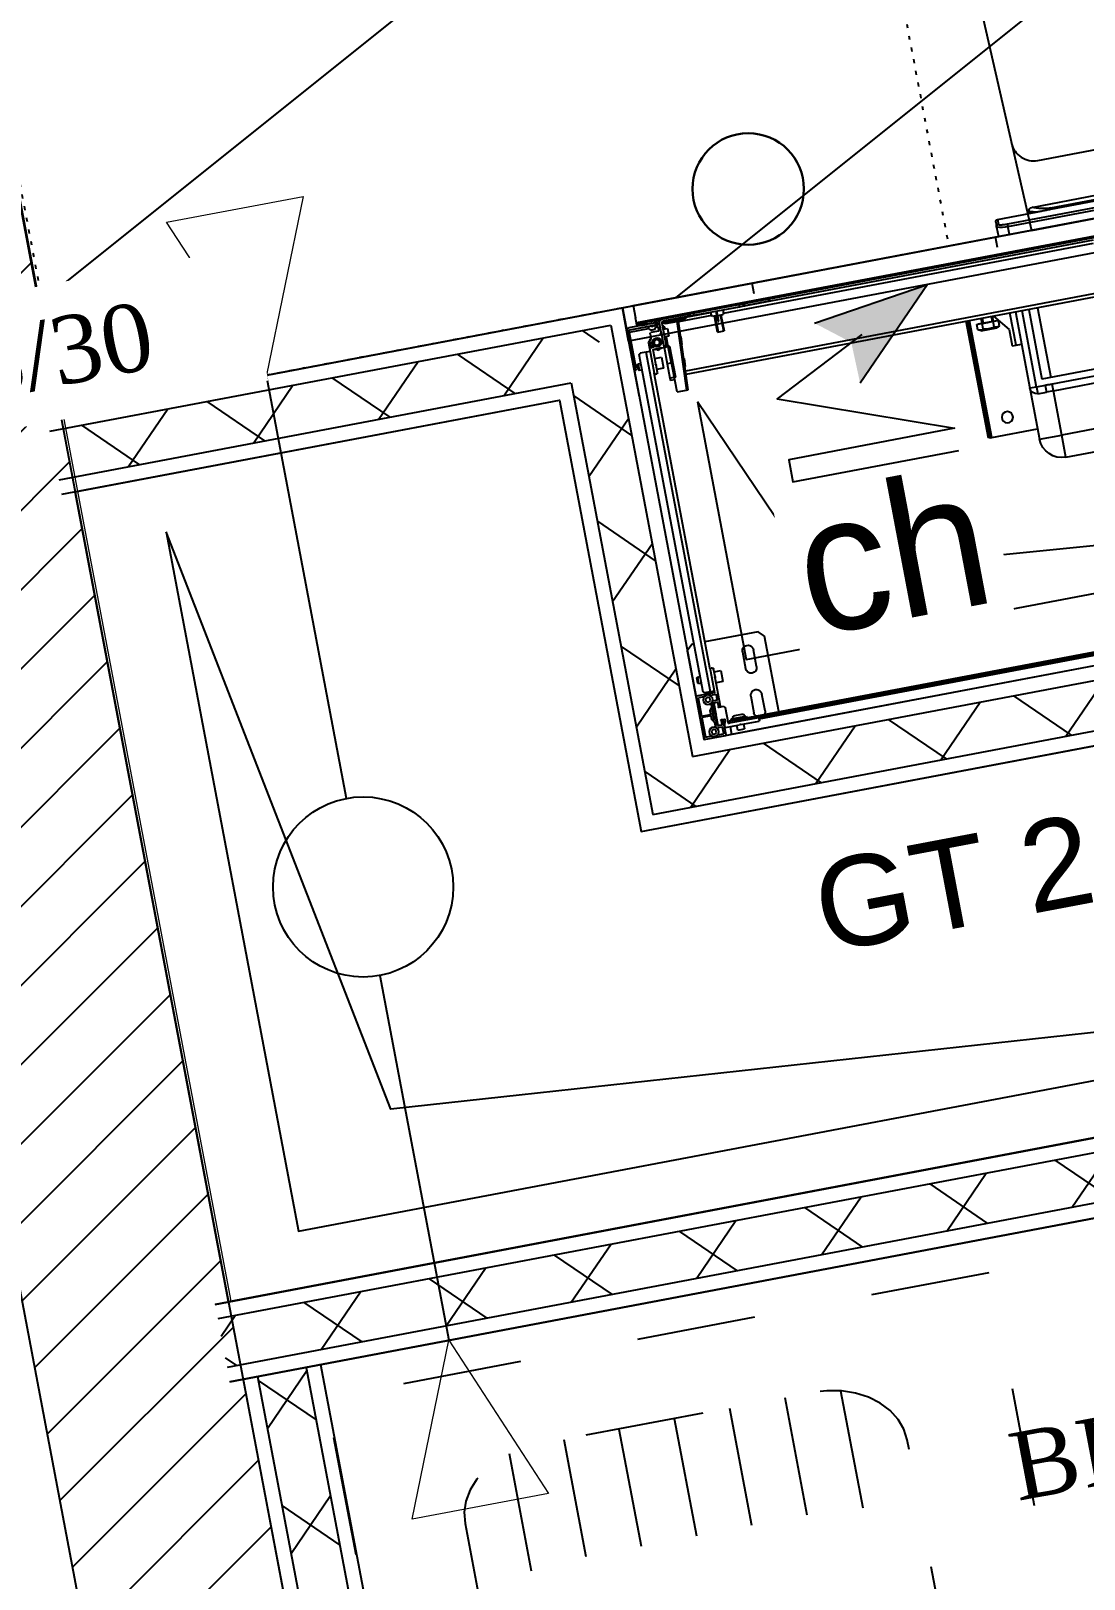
# Model space of a CAD drawing. Header units: centimetres. Extents: x 197412 to 267601, y -375791 to -305433.
# Drawn here: x 221415 to 222351, y -354872 to -353498 of the extents above; entities that cross this region are included whole.
import ezdxf

# ---------------------------------------------------------------- set-up
doc = ezdxf.new("R2010")
doc.units = ezdxf.units.CM
doc.linetypes.add('Style de ligne -1', pattern=[0.41664, 0.20828, -0.20836])
doc.linetypes.add('Style de ligne -5', pattern=[0.20828, 0.069425, -0.138855])
for name, color, linetype in [('3-BAT C-Niveau 0', 250, 'Continuous'), ('prlm-GT', 242, 'Continuous'), ('prlm-MOD', 64, 'Continuous'), ('prlm-VMC', 62, 'Continuous')]:
    doc.layers.add(name, color=color, linetype=linetype)
doc.layers.add('FAUX PLAFOND', color=9, linetype='Continuous', lineweight=25)
doc.layers.add('prlm-ELEC-CFO', color=1, linetype='Continuous', lineweight=25)
doc.styles.add('Geneva', font='arial.ttf')
doc.styles.add('prlm-elec-cfo', font='comic.ttf', dxfattribs={"height": 12})
doc.styles.add('prlm-vmc', font='pala.ttf', dxfattribs={"height": 14})

# ---------------------------------------------------------------- blocks, each defined once
blk = doc.blocks.new('xi.CH')
at = {"layer": 'prlm-ELEC-CFO', "lineweight": 5}
blk.add_hatch(color=0, dxfattribs=at).paths.add_polyline_path([(-3, 6), (-0.1, 3.7), (0, 0), (7.5, 7.5)])
at = {"layer": 'prlm-ELEC-CFO', "color": 0}
for points in [[(-3, 6), (7.5, 7.5), (0, 0)], [(0.95, 4.23), (-7.5, 0), (7.5, -5.5), (-7.5, -5.5), (-7.5, -7.5), (7.5, -7.5)]]:
    blk.add_lwpolyline(points, dxfattribs=at)
blk = doc.blocks.new('MTI900_Alu_390')
at = {"layer": 'prlm-MOD', "color": 1, "linetype": 'Continuous'}
for p, q in [((-4.475, 0), (-4.472, 0)), ((-4.475, -0.003), (-4.475, 0)), ((-4.472, 0), (-4.278, 0)), ((-4.278, 0), (-4.225, 0)), ((-4.225, 0), (4.225, 0)), ((-4.225, -0.07), (-4.225, 0)), ((-4.475, -0.387), (-4.475, -0.003)), ((-4.457, -0.191), (-4.457, -0.021)), ((-4.454, -0.018), (-4.403, -0.018)), ((-4.395, -0.038), (-4.375, -0.027)), ((-4.395, -0.062), (-4.395, -0.038)), ((-4.375, -0.073), (-4.395, -0.062)), ((-4.375, -0.027), (-4.355, -0.038)), ((-4.355, -0.062), (-4.375, -0.073)), ((-4.354, -0.13), (-4.372, -0.159)), ((-4.355, -0.038), (-4.355, -0.062)), ((-4.336, -0.136), (-4.354, -0.164)), ((-4.353, -0.086), (-4.353, -0.129)), ((-4.347, -0.018), (-4.296, -0.018)), ((-4.335, -0.098), (-4.335, -0.134)), ((-4.298, -0.095), (-4.332, -0.095)), ((-4.296, -0.077), (-4.331, -0.077)), ((-4.33, -0.195), (-4.33, -0.103)), ((-4.327, -0.1), (-4.298, -0.1)), ((-4.295, -0.137), (-4.295, -0.098)), ((-4.295, -0.137), (-4.295, -0.142)), ((-4.293, -0.021), (-4.293, -0.074)), ((-4.275, -0.003), (-4.275, -0.137)), ((-4.27, -0.073), (-4.27, -0.09)), ((-4.27, -0.09), (-4.26, -0.12)), ((-4.267, -0.07), (-4.14, -0.07)), ((-4.26, -0.142), (-4.26, -0.12)), ((-4.235, -0.1), (-4.235, -0.24)), ((-3.963, -0.1), (-4.229, -0.1)), ((-4.225, -0.105), (-4.225, -0.1)), ((-4.225, -0.105), (-4.165, -0.105)), ((-4.225, -0.105), (-4.225, -0.12)), ((-4.225, -0.12), (-4.17, -0.12)), ((-4.203, -0.12), (-4.203, -0.125)), ((-4.203, -0.125), (-4.067, -0.125)), ((-4.203, -0.125), (-4.203, -0.135)), ((-4.203, -0.135), (-4.067, -0.135)), ((-4.165, -0.115), (-4.175, -0.125)), ((-4.165, -0.025), (-4.105, -0.025)), ((-4.165, -0.025), (-4.165, -0.07)), ((-4.165, -0.1), (-4.165, -0.115)), ((-4.105, -0.115), (-4.165, -0.115)), ((-4.135, -0.075), (-4.14, -0.07)), ((-4.13, -0.07), (-4.135, -0.075)), ((-4.13, -0.07), (-3.963, -0.07)), ((-4.105, -0.07), (-4.105, -0.025)), ((-4.105, -0.115), (-4.105, -0.1)), ((-4.105, -0.105), (4.105, -0.105)), ((-4.095, -0.125), (-4.105, -0.115)), ((-4.1, -0.12), (4.1, -0.12)), ((-4.067, -0.125), (-4.067, -0.12)), ((-4.067, -0.135), (-4.067, -0.125)), ((-3.96, -0.073), (-3.96, -0.097)), ((-3.96, -0.09), (3.96, -0.09)), ((-3.775, -0.12), (-3.775, -0.8)), ((-4.457, -0.369), (-4.457, -0.209)), ((-4.376, -0.194), (-4.454, -0.194)), ((-4.454, -0.206), (-4.376, -0.206)), ((-4.373, -0.16), (-4.373, -0.191)), ((-4.373, -0.209), (-4.373, -0.24)), ((-4.373, -0.24), (-4.354, -0.27)), ((-4.338, -0.16), (-4.355, -0.19)), ((-4.355, -0.166), (-4.355, -0.234)), ((-4.355, -0.21), (-4.338, -0.24)), ((-4.354, -0.236), (-4.335, -0.265)), ((-4.353, -0.271), (-4.353, -0.304)), ((-4.33, -0.168), (-4.342, -0.168)), ((-4.33, -0.232), (-4.342, -0.232)), ((-4.338, -0.24), (-4.338, -0.16)), ((-4.33, -0.16), (-4.338, -0.16)), ((-4.338, -0.24), (-4.33, -0.24)), ((-4.335, -0.265), (-4.335, -0.302)), ((-4.325, -0.2), (-4.33, -0.195)), ((-4.33, -0.205), (-4.325, -0.2)), ((-4.33, -0.297), (-4.33, -0.205)), ((-4.295, -0.258), (-4.295, -0.263)), ((-4.295, -0.302), (-4.295, -0.263)), ((-4.278, -0.14), (-4.292, -0.14)), ((-4.292, -0.145), (-4.263, -0.145)), ((-4.25, -0.255), (-4.292, -0.255)), ((-4.292, -0.26), (-4.278, -0.26)), ((-4.275, -0.263), (-4.275, -0.52)), ((-4.25, -0.255), (-4.235, -0.24)), ((-4.167, -0.158), (-4.102, -0.158)), ((-3.995, -0.3), (-3.995, -0.15)), ((-3.895, -0.15), (-3.895, -0.3)), ((-4.475, -0.8), (-4.475, -0.387)), ((-4.308, -0.39), (-4.472, -0.39)), ((-4.403, -0.372), (-4.454, -0.372)), ((-4.395, -0.405), (-4.405, -0.415)), ((-4.395, -0.328), (-4.375, -0.317)), ((-4.395, -0.352), (-4.395, -0.328)), ((-4.375, -0.363), (-4.395, -0.352)), ((-4.34, -0.405), (-4.395, -0.405)), ((-4.375, -0.317), (-4.355, -0.328)), ((-4.355, -0.352), (-4.375, -0.363)), ((-4.355, -0.328), (-4.355, -0.352)), ((-4.296, -0.372), (-4.347, -0.372)), ((-4.305, -0.405), (-4.34, -0.405)), ((-4.34, -0.405), (-4.34, -3.475)), ((-4.332, -0.305), (-4.298, -0.305)), ((-4.328, -0.323), (-4.296, -0.323)), ((-4.298, -0.3), (-4.327, -0.3)), ((-4.305, -0.6), (-4.305, -0.393)), ((-4.293, -0.326), (-4.293, -0.369)), ((-4.43, -0.495), (-4.435, -0.5)), ((-4.435, -0.5), (-4.435, -0.55)), ((-4.43, -0.555), (-4.43, -0.495)), ((-4.405, -0.495), (-4.43, -0.495)), ((-4.405, -0.415), (-4.405, -3.465)), ((-4.275, -0.52), (-4.278, -0.523)), ((-4.278, -0.527), (-4.275, -0.53)), ((-4.215, -0.475), (-4.275, -0.475)), ((-4.275, -0.53), (-4.275, -0.52)), ((-4.275, -0.53), (-4.275, -0.6)), ((-4.215, -0.575), (-4.215, -0.475)), ((-4.435, -0.55), (-4.43, -0.555)), ((-4.43, -0.555), (-4.405, -0.555)), ((-4.305, -0.6), (-4.305, -3.277)), ((-4.285, -0.61), (-4.295, -0.61)), ((-4.275, -0.575), (-4.215, -0.575)), ((-3.995, -0.7), (-3.995, -0.55)), ((-3.895, -0.55), (-3.895, -0.7)), ((-4.425, -0.85), (-4.475, -0.8)), ((-3.775, -0.8), (-3.825, -0.85)), ((-4.405, -0.85), (-4.425, -0.85)), ((-3.825, -0.85), (-4.305, -0.85)), ((-0.85, -1.865), (0.85, -1.865)), ((-0.85, -1.865), (-0.85, -2.065)), ((-1.495, -2.16), (-1.495, -3.215)), ((-1.48, -2.16), (-1.495, -2.16)), ((-1.48, -2.16), (-1.48, -3.215)), ((-1.48, -2.16), (-1.465, -2.16)), ((-1.465, -2.16), (-1.05, -2.16)), ((-1.465, -2.16), (-1.465, -3.215)), ((-1.05, -2.525), (-1.05, -2.065)), ((-1.05, -2.065), (-0.85, -2.065)), ((0.85, -2.065), (-0.85, -2.065)), ((-0.85, -2.065), (-0.85, -2.465)), ((-0.99, -2.465), (-0.912, -2.465)), ((-0.99, -2.525), (-0.99, -2.465)), ((-0.85, -2.465), (-0.912, -2.465)), ((-0.912, -2.525), (-0.912, -2.465)), ((-0.85, -2.465), (0.85, -2.465)), ((-0.85, -2.465), (-0.85, -2.524)), ((-1.05, -3.215), (-1.05, -2.525)), ((-0.99, -2.525), (-1.05, -2.525)), ((-0.99, -2.525), (-0.99, -3.215)), ((-0.912, -2.525), (-0.99, -2.525)), ((0.93, -2.585), (-0.93, -2.585)), ((-0.93, -3.215), (-0.93, -2.585)), ((0.85, -2.524), (-0.85, -2.524)), ((-0.85, -3.215), (-0.85, -2.585)), ((-1.134, -2.925), (-1.1, -2.925)), ((-1.134, -3.071), (-1.134, -2.925)), ((-1.1, -2.925), (-1.1, -3.215)), ((-1.1, -2.925), (-1.05, -2.925)), ((-4.135, -3.077), (-4.136, -3.497)), ((-4.135, -3.077), (-4.05, -3.077)), ((-4.022, -3.692), (-4.05, -3.077)), ((-4.05, -3.077), (-4.035, -3.077)), ((-4.035, -3.077), (-4.007, -3.691)), ((-1.38, -3.106), (-1.408, -3.12)), ((-1.408, -3.12), (-1.408, -3.17)), ((-1.38, -3.106), (-1.24, -3.106)), ((-1.359, -3.12), (-1.359, -3.17)), ((-1.261, -3.12), (-1.261, -3.17)), ((-1.25, -3.215), (-1.134, -3.071)), ((-1.212, -3.12), (-1.24, -3.106)), ((-1.212, -3.12), (-1.212, -3.167)), ((-4.305, -3.553), (-4.305, -3.277)), ((-4.295, -3.267), (-4.285, -3.267)), ((-4.275, -3.277), (-4.275, -3.346)), ((-4.175, -3.207), (-4.175, -3.187)), ((-4.135, -3.187), (-4.175, -3.187)), ((-4.175, -3.337), (-4.175, -3.207)), ((-4.125, -3.207), (-4.175, -3.207)), ((-4.125, -3.487), (-4.125, -3.207)), ((-0.277, -3.215), (-4.029, -3.215)), ((-0.277, -3.245), (-4.027, -3.245)), ((-4.021, -3.285), (-4.026, -3.286)), ((-4.021, -3.285), (-4.017, -3.356)), ((-1.408, -3.17), (-1.384, -3.17)), ((-1.395, -3.17), (-1.395, -3.172)), ((-1.395, -3.172), (-1.225, -3.172)), ((-1.384, -3.17), (-1.359, -3.17)), ((-1.36, -3.172), (-1.36, -3.215)), ((-1.359, -3.17), (-1.31, -3.17)), ((-1.351, -3.215), (-1.351, -3.172)), ((-1.31, -3.17), (-1.261, -3.17)), ((-1.269, -3.215), (-1.269, -3.172)), ((-1.261, -3.17), (-1.236, -3.17)), ((-1.26, -3.215), (-1.26, -3.172)), ((-1.236, -3.17), (-1.214, -3.17)), ((-1.225, -3.172), (-1.225, -3.17)), ((-4.475, -3.355), (-4.475, -3.335)), ((-4.475, -3.335), (-4.455, -3.335)), ((-4.475, -3.69), (-4.475, -3.355)), ((-4.455, -3.355), (-4.475, -3.355)), ((-4.455, -3.335), (-4.455, -3.355)), ((-4.455, -3.69), (-4.455, -3.355)), ((-4.43, -3.325), (-4.435, -3.33)), ((-4.435, -3.33), (-4.435, -3.38)), ((-4.435, -3.38), (-4.43, -3.385)), ((-4.43, -3.385), (-4.43, -3.325)), ((-4.405, -3.325), (-4.43, -3.325)), ((-4.43, -3.385), (-4.405, -3.385)), ((-4.276, -3.348), (-4.278, -3.35)), ((-4.278, -3.354), (-4.276, -3.356)), ((-4.215, -3.305), (-4.275, -3.305)), ((-4.275, -3.358), (-4.275, -3.346)), ((-4.275, -3.358), (-4.275, -3.484)), ((-4.275, -3.405), (-4.215, -3.405)), ((-4.215, -3.405), (-4.215, -3.305)), ((-4.175, -3.487), (-4.175, -3.337)), ((-4.14, -3.337), (-4.175, -3.337)), ((-4.14, -3.487), (-4.14, -3.337)), ((-4.022, -3.356), (-4.017, -3.356)), ((-4.405, -3.465), (-4.395, -3.475)), ((-4.34, -3.475), (-4.395, -3.475)), ((-4.305, -3.475), (-4.34, -3.475)), ((-4.277, -3.582), (-4.304, -3.555)), ((-4.291, -3.577), (-4.291, -3.568)), ((-4.29, -3.507), (-4.285, -3.504)), ((-4.29, -3.507), (-4.29, -3.549)), ((-4.274, -3.504), (-4.287, -3.504)), ((-4.287, -3.552), (-4.282, -3.552)), ((-4.279, -3.549), (-4.279, -3.545)), ((-4.276, -3.542), (-4.273, -3.542)), ((-4.272, -3.487), (-4.178, -3.487)), ((-4.271, -3.518), (-4.271, -3.507)), ((-4.266, -3.521), (-4.268, -3.521)), ((-4.24, -3.478), (-4.23, -3.472)), ((-4.23, -3.472), (-4.22, -3.478)), ((-4.195, -3.561), (-4.195, -3.523)), ((-4.175, -3.49), (-4.175, -3.487)), ((-4.175, -3.487), (-4.155, -3.487)), ((-4.175, -3.49), (-4.175, -3.601)), ((-4.155, -3.497), (-4.175, -3.497)), ((-4.14, -3.487), (-4.155, -3.487)), ((-4.155, -3.487), (-4.155, -3.497)), ((-4.155, -3.702), (-4.155, -3.497)), ((-4.125, -3.487), (-4.14, -3.487)), ((-4.14, -3.577), (-4.14, -3.487)), ((-4.136, -3.497), (-4.14, -3.497)), ((-4.012, -3.482), (-4.017, -3.482)), ((-4.013, -3.552), (-4.008, -3.552)), ((-4.012, -3.482), (-4.008, -3.552)), ((-3.685, -3.532), (-3.625, -3.532)), ((-3.685, -3.532), (-3.685, -3.677)), ((-3.679, -3.677), (-3.679, -3.532)), ((-3.631, -3.677), (-3.631, -3.532)), ((-3.625, -3.677), (-3.625, -3.532)), ((-4.455, -3.682), (-4.455, -3.68)), ((-4.452, -3.677), (-4.279, -3.677)), ((-4.215, -3.695), (-4.45, -3.695)), ((-4.285, -3.692), (-4.445, -3.692)), ((-4.281, -3.583), (-4.291, -3.577)), ((-4.265, -3.69), (-4.283, -3.69)), ((-4.277, -3.676), (-4.268, -3.663)), ((-4.276, -3.627), (-4.276, -3.584)), ((-4.198, -3.637), (-4.266, -3.637)), ((-4.263, -3.657), (-4.265, -3.659)), ((-4.225, -3.659), (-4.265, -3.659)), ((-4.265, -3.659), (-4.265, -3.662)), ((-4.265, -3.662), (-4.225, -3.662)), ((-4.265, -3.69), (-4.265, -3.695)), ((-4.227, -3.657), (-4.263, -3.657)), ((-4.252, -3.692), (-4.262, -3.692)), ((-4.261, -3.657), (-4.261, -3.662)), ((-4.261, -3.69), (-4.261, -3.695)), ((-4.247, -3.687), (-4.252, -3.692)), ((-4.238, -3.692), (-4.243, -3.687)), ((-4.228, -3.692), (-4.238, -3.692)), ((-4.229, -3.657), (-4.229, -3.662)), ((-4.229, -3.69), (-4.229, -3.695)), ((-4.225, -3.659), (-4.227, -3.657)), ((-4.225, -3.662), (-4.225, -3.659)), ((-4.225, -3.69), (-4.198, -3.69)), ((-4.225, -3.695), (-4.225, -3.69)), ((-4.222, -3.663), (-4.213, -3.676)), ((-4.215, -3.715), (-4.215, -3.695)), ((-4.215, -3.695), (-4.195, -3.695)), ((-4.211, -3.677), (-4.198, -3.677)), ((-4.195, -3.674), (-4.195, -3.64)), ((-4.195, -3.722), (-4.195, -3.693)), ((-4.176, -3.603), (-4.183, -3.61)), ((-4.183, -3.614), (-4.176, -3.621)), ((-4.175, -3.623), (-4.175, -3.601)), ((-4.175, -3.623), (-4.175, -3.734)), ((-4.115, -3.577), (-4.155, -3.577)), ((-4.155, -3.647), (-4.115, -3.647)), ((-4.14, -3.657), (-4.14, -3.647)), ((-4.125, -3.692), (-4.022, -3.692)), ((-4.125, -3.702), (-4.125, -3.692)), ((-4.125, -3.702), (-4.105, -3.702)), ((-4.115, -3.647), (-4.115, -3.577)), ((-4.105, -3.702), (-3.965, -3.702)), ((-4.105, -3.702), (-4.105, -3.712)), ((-4.007, -3.691), (-4.022, -3.692)), ((-4.022, -3.692), (-4.022, -3.692)), ((-3.707, -3.685), (-4.007, -3.685)), ((-4.007, -3.691), (-4.007, -3.692)), ((-3.965, -3.702), (-3.945, -3.702)), ((-3.965, -3.702), (-3.965, -3.712)), ((-3.705, -3.677), (-3.713, -3.717)), ((-3.66, -3.677), (-3.705, -3.677)), ((-3.66, -3.622), (-3.655, -3.622)), ((-3.66, -3.622), (-3.66, -3.636)), ((-3.66, -3.636), (-3.655, -3.636)), ((-3.66, -3.636), (-3.66, -3.717)), ((-3.655, -3.622), (-3.655, -3.636)), ((-3.655, -3.636), (-3.655, -3.717)), ((-3.655, -3.677), (-3.605, -3.677)), ((-3.597, -3.717), (-3.605, -3.677)), ((-0.26, -3.685), (-3.603, -3.685)), ((-4.215, -3.715), (-4.45, -3.715)), ((-4.378, -3.747), (-4.378, -3.727)), ((-4.378, -3.727), (-4.298, -3.727)), ((-4.375, -3.747), (-4.378, -3.747)), ((-4.375, -3.737), (4.375, -3.737)), ((-4.375, -3.747), (-4.375, -3.737)), ((4.375, -3.747), (-4.375, -3.747)), ((-4.375, -3.747), (-4.375, -3.792)), ((-4.375, -3.902), (-4.375, -3.792)), ((-4.345, -3.724), (-4.345, -3.718)), ((-4.342, -3.715), (-4.288, -3.715)), ((-4.298, -3.727), (-4.342, -3.727)), ((-4.298, -3.727), (-4.298, -3.737)), ((-4.295, -3.734), (-4.295, -3.73)), ((-4.283, -3.72), (-4.265, -3.72)), ((-4.265, -3.716), (-4.269, -3.72)), ((-4.262, -3.716), (-4.265, -3.716)), ((-4.26, -3.715), (-4.231, -3.715)), ((-4.247, -3.732), (-4.252, -3.737)), ((-4.241, -3.734), (-4.249, -3.734)), ((-4.238, -3.737), (-4.243, -3.732)), ((-4.225, -3.716), (-4.229, -3.716)), ((-4.221, -3.72), (-4.225, -3.716)), ((-4.225, -3.72), (-4.215, -3.72)), ((-4.195, -3.715), (-4.215, -3.715)), ((-4.215, -3.72), (-4.215, -3.722)), ((-4.212, -3.725), (-4.198, -3.725)), ((-4.175, -3.737), (-4.175, -3.734)), ((-4.165, -3.737), (-4.165, -3.726)), ((-3.907, -3.717), (-4.14, -3.717)), ((-4.135, -3.717), (-4.135, -3.712)), ((-4.105, -3.712), (-4.135, -3.712)), ((-4.105, -3.712), (-4.105, -3.717)), ((-3.965, -3.712), (-4.105, -3.712)), ((-3.965, -3.717), (-3.965, -3.712)), ((-3.935, -3.712), (-3.965, -3.712)), ((-3.935, -3.712), (-3.935, -3.717)), ((-3.935, -3.715), (-3.713, -3.715)), ((-3.907, -3.737), (-3.907, -3.717)), ((-3.907, -3.717), (-3.893, -3.717)), ((-3.893, -3.717), (-3.86, -3.717)), ((-3.893, -3.717), (-3.893, -3.737)), ((-3.86, -3.717), (-3.45, -3.717)), ((-3.86, -3.717), (-3.86, -3.737)), ((-3.597, -3.715), (-0.25, -3.715)), ((-3.45, -3.717), (-3.45, -3.737)), ((-3.45, -3.717), (-3.417, -3.717)), ((-3.417, -3.737), (-3.417, -3.717)), ((-3.417, -3.717), (-3.403, -3.717)), ((-3.185, -3.717), (-3.403, -3.717)), ((-3.403, -3.717), (-3.403, -3.737)), ((-3.185, -3.717), (-3.175, -3.717)), ((-3.185, -3.737), (-3.185, -3.717)), ((-3.175, -3.717), (-3.175, -3.737)), ((-3.175, -3.735), (-0.243, -3.735)), ((-4.375, -3.902), (4.375, -3.902)), ((-1.075, -3.985), (-1.075, -3.902)), ((-1.075, -4.03), (-1.075, -3.985)), ((-0.975, -3.902), (-0.975, -3.973)), ((-0.975, -3.973), (0.975, -3.973)), ((-0.975, -3.993), (-0.975, -3.973)), ((-1.055, -4.05), (-1.055, -4.005)), ((-1.055, -4.05), (-0.706, -4.05)), ((0.975, -3.993), (-0.975, -3.993)), ((-0.765, -4.07), (-0.765, -4.05)), ((-0.735, -4.1), (-0.735, -4.1)), ((-0.735, -4.1), (-0.142, -4.1)), ((0.576, -4.05), (-0.576, -4.05)), ((-0.574, -4.05), (-0.574, -4.063)), ((-0.142, -4.063), (-0.574, -4.063))]:
    blk.add_line(p, q, dxfattribs=at)
at = {"layer": 'prlm-MOD', "color": 1, "ltscale": 50}
for points in [[(-3.3, -3.806), (-3.3, -3.902)], [(-1.1, -3.806), (-1.1, -3.902)]]:
    blk.add_lwpolyline(points, dxfattribs=at)
at = {"layer": 'prlm-MOD', "color": 1, "linetype": 'Continuous'}
for centre, radius in [((-4.375, -0.05), 0.0425), ((-4.375, -0.34), 0.0425), ((-1.295, -2.31), 0.05), ((-4.23, -3.542), 0.035), ((-4.23, -3.542), 0.03), ((-4.23, -3.542), 0.025)]:
    blk.add_circle(centre, radius, dxfattribs=at)
for centre, radius, start, end in [((-4.472, -0.003), 0.003, 90, 180), ((-4.278, -0.003), 0.003, 0, 90), ((-4.454, -0.021), 0.003, 90, 180), ((-4.403, -0.021), 0.003, 84.5182, 90), ((-4.356, -0.129), 0.003, 326.3099, 0), ((-4.347, -0.021), 0.003, 90, 95.4817), ((-4.331, -0.067), 0.01, 213.6525, 270), ((-4.338, -0.134), 0.003, 326.3099, 0), ((-4.332, -0.098), 0.003, 90, 180), ((-4.327, -0.103), 0.003, 90, 180), ((-4.298, -0.098), 0.003, 0, 90), ((-4.298, -0.103), 0.003, 0, 90), ((-4.296, -0.021), 0.003, 0, 90), ((-4.296, -0.074), 0.003, 270, 0), ((-4.292, -0.137), 0.003, 180, 270), ((-4.278, -0.137), 0.003, 270, 0), ((-4.267, -0.073), 0.003, 90, 180), ((-4.267, -0.09), 0.003, 180, 198.4349), ((-4.263, -0.12), 0.003, 0, 18.4349), ((-4.232, -0.1), 0.003, 0, 180), ((-4.167, -0.138), 0.02, 171.3731, 270), ((-4.167, -0.133), 0.02, 185.7392, 187.1808), ((-4.102, -0.138), 0.02, 270, 8.6269), ((-4.102, -0.133), 0.02, 352.8192, 354.2608), ((-3.945, -0.15), 0.05, 143.1301, 180), ((-3.963, -0.073), 0.003, 0, 90), ((-3.963, -0.097), 0.003, 270, 0), ((-3.945, -0.15), 0.05, 0, 36.8699), ((-4.454, -0.191), 0.003, 180, 270), ((-4.454, -0.209), 0.003, 90, 180), ((-4.376, -0.191), 0.003, 270, 0), ((-4.376, -0.209), 0.003, 0, 90), ((-4.37, -0.16), 0.003, 146.3099, 180), ((-4.352, -0.166), 0.003, 146.3099, 180), ((-4.352, -0.234), 0.003, 180, 213.6901), ((-4.356, -0.271), 0.003, 0, 33.6901), ((-4.292, -0.142), 0.003, 180, 270), ((-4.292, -0.258), 0.003, 90, 180), ((-4.292, -0.263), 0.003, 90, 180), ((-4.278, -0.263), 0.003, 0, 90), ((-4.263, -0.142), 0.003, 270, 0), ((-4.472, -0.387), 0.003, 180, 270), ((-4.454, -0.369), 0.003, 180, 270), ((-4.403, -0.369), 0.003, 270, 275.4818), ((-4.347, -0.369), 0.003, 264.5182, 270), ((-4.332, -0.302), 0.003, 180, 270), ((-4.328, -0.333), 0.01, 90, 133.851), ((-4.327, -0.297), 0.003, 180, 270), ((-4.308, -0.393), 0.003, 0, 90), ((-4.298, -0.297), 0.003, 270, 0), ((-4.298, -0.302), 0.003, 270, 0), ((-4.296, -0.326), 0.003, 0, 90), ((-4.296, -0.369), 0.003, 270, 0), ((-3.945, -0.3), 0.05, 180, 0), ((-4.276, -0.525), 0.003, 135, 225), ((-3.945, -0.55), 0.05, 0, 180), ((-4.295, -0.6), 0.01, 180, 270), ((-4.285, -0.6), 0.01, 270, 0), ((-3.945, -0.7), 0.05, 180, 0), ((-0.85, -2.065), 0.2, 90, 180), ((-0.99, -2.525), 0.06, 90, 180), ((-1.384, -3.162), 0.0487, 59.7422, 120.2578), ((-1.236, -3.162), 0.0487, 59.7422, 120.2578), ((-4.295, -3.277), 0.01, 90, 180), ((-4.285, -3.277), 0.01, 0, 90), ((-4.276, -3.352), 0.003, 135, 225), ((-4.278, -3.346), 0.003, 315, 0), ((-4.278, -3.358), 0.003, 0, 45), ((-4.302, -3.553), 0.003, 180, 225), ((-4.287, -3.507), 0.003, 90, 180), ((-4.23, -3.542), 0.06, 140.7035, 188.509), ((-4.23, -3.542), 0.065, 144.2242, 157.3801), ((-4.287, -3.549), 0.003, 180, 270), ((-4.23, -3.542), 0.065, 206.162, 224.9525), ((-4.282, -3.549), 0.003, 270, 0), ((-4.276, -3.545), 0.003, 90, 180), ((-4.272, -3.484), 0.003, 180, 270), ((-4.274, -3.507), 0.003, 0, 90), ((-4.273, -3.545), 0.003, 4.0006, 90), ((-4.268, -3.518), 0.003, 180, 270), ((-4.23, -3.542), 0.04, 184.0006, 146.0728), ((-4.23, -3.542), 0.04, 146.0728, 184.0006), ((-4.266, -3.518), 0.003, 270, 326.0728), ((-4.23, -3.542), 0.065, 57.7958, 122.2042), ((-4.23, -3.542), 0.06, 66.4435, 113.5565), ((-4.178, -3.49), 0.003, 0, 90), ((-4.45, -3.69), 0.025, 180, 270), ((-4.452, -3.68), 0.003, 90, 180), ((-4.445, -3.682), 0.01, 180, 270), ((-4.45, -3.69), 0.005, 180, 270), ((-4.283, -3.693), 0.003, 90, 160.5288), ((-4.279, -3.674), 0.003, 270, 325.008), ((-4.279, -3.584), 0.003, 0, 45), ((-4.266, -3.627), 0.01, 180, 270), ((-4.265, -3.665), 0.003, 90, 145.008), ((-4.265, -3.693), 0.003, 19.4712, 90), ((-4.245, -3.689), 0.003, 45, 135), ((-4.225, -3.693), 0.003, 90, 160.5288), ((-4.225, -3.665), 0.003, 34.992, 90), ((-4.211, -3.674), 0.003, 214.992, 270), ((-4.198, -3.64), 0.003, 0, 90), ((-4.198, -3.674), 0.003, 270, 0), ((-4.198, -3.693), 0.003, 0, 90), ((-4.181, -3.612), 0.003, 135, 225), ((-4.178, -3.601), 0.003, 315, 0), ((-4.178, -3.623), 0.003, 0, 45), ((-4.14, -3.702), 0.035, 180, 270), ((-4.115, -3.71), 0.05, 129.8841, 142.9139), ((-4.14, -3.702), 0.015, 180, 270), ((-4.16, -3.657), 0.02, 309.8841, 0), ((-4.125, -3.712), 0.02, 90, 192.412), ((-4.125, -3.712), 0.01, 90, 180), ((-3.997, -3.692), 0.01, 182.6026, 270), ((-3.945, -3.712), 0.01, 0, 90), ((-4.342, -3.718), 0.003, 90, 180), ((-4.342, -3.724), 0.003, 180, 270), ((-4.298, -3.73), 0.003, 0, 90), ((-4.292, -3.734), 0.003, 180, 270), ((-4.288, -3.718), 0.003, 9.5941, 90), ((-4.283, -3.717), 0.003, 189.5941, 270), ((-4.275, -3.715), 0.01, 353.9388, 0), ((-4.265, -3.717), 0.003, 270, 350.4059), ((-4.26, -3.718), 0.003, 90, 170.4059), ((-4.245, -3.734), 0.003, 45, 135), ((-4.231, -3.718), 0.003, 9.5941, 90), ((-4.225, -3.717), 0.003, 189.5941, 270), ((-4.215, -3.715), 0.01, 180, 186.0612), ((-4.212, -3.722), 0.003, 180, 270), ((-4.198, -3.722), 0.003, 270, 0), ((-4.178, -3.734), 0.003, 270, 0), ((-0.996, -4.212), 0.24, 84.8699, 109.1091), ((-1.055, -4.03), 0.02, 180, 270), ((-0.569, -4.616), 0.581, 102.5837, 109.7412), ((-0.735, -4.07), 0.03, 180, 270), ((-0.569, -4.458), 0.394, 90.7355, 114.8981)]:
    blk.add_arc(centre, radius, start, end, dxfattribs=at)
for centre, major_axis, ratio, start_param, end_param in [((-3.997, -3.692), (0.025, 0), 0.4, 3.187016, 4.712389), ((-4.022, -3.693), (0.015, 0.0007), 0.045361, 0, 1.568734), ((-1.055, -3.985), (0.02, 0), 0.989815, 3.141593, 4.712389)]:
    blk.add_ellipse(centre, major_axis=major_axis, ratio=ratio, start_param=start_param, end_param=end_param, dxfattribs=at)
for points, knots in [([(-0.85, -2.524), (-0.86, -2.524), (-0.871, -2.524), (-0.892, -2.525), (-0.902, -2.525), (-0.912, -2.525)], [0, 0, 0, 0, 0.5, 0.5, 1, 1, 1, 1]), ([(-1.359, -3.12), (-1.351, -3.118), (-1.343, -3.117), (-1.331, -3.115), (-1.326, -3.114), (-1.318, -3.114), (-1.314, -3.114), (-1.302, -3.114), (-1.294, -3.114), (-1.277, -3.117), (-1.269, -3.118), (-1.261, -3.12)], [0, 0, 0, 0, 0.25, 0.25, 0.375, 0.375, 0.5, 0.5, 0.75, 0.75, 1, 1, 1, 1]), ([(-0.975, -3.993), (-0.98, -3.993), (-0.986, -3.993), (-0.996, -3.993), (-1.001, -3.993), (-1.008, -3.994), (-1.011, -3.994), (-1.015, -3.995), (-1.018, -3.995), (-1.024, -3.995), (-1.028, -3.996), (-1.035, -3.997), (-1.039, -3.998), (-1.045, -3.999), (-1.047, -4), (-1.05, -4.001), (-1.051, -4.001), (-1.052, -4.002), (-1.053, -4.002), (-1.054, -4.004), (-1.055, -4.004), (-1.055, -4.005)], [0, 0, 0, 0, 0.125, 0.125, 0.25, 0.25, 0.3125, 0.3125, 0.375, 0.375, 0.5, 0.5, 0.625, 0.625, 0.75, 0.75, 0.8125, 0.8125, 0.875, 0.875, 1, 1, 1, 1]), ([(-0.576, -4.05), (-0.589, -4.05), (-0.602, -4.05), (-0.621, -4.05), (-0.627, -4.05), (-0.64, -4.05), (-0.646, -4.05), (-0.664, -4.05), (-0.676, -4.05), (-0.692, -4.05), (-0.697, -4.05), (-0.704, -4.05), (-0.705, -4.05), (-0.707, -4.05)], [0, 0, 0, 0, 0.125, 0.125, 0.1875, 0.1875, 0.25, 0.25, 0.375, 0.375, 0.4375, 0.4375, 0.4568651, 0.4568651, 0.4568651, 0.4568651])]:
    blk.add_open_spline(points, degree=3, knots=knots, dxfattribs=at)
blk = doc.blocks.new('xi.be')
at = {"layer": 'prlm-VMC', "color": 0, "linetype": 'ByBlock', "lineweight": 5, "flags": 128}
blk.add_lwpolyline([(-6.17, -15), (6.17, -15), (0, 0)], close=True, dxfattribs=at)
at = {"layer": 'prlm-VMC', "color": 0, "linetype": 'ByBlock', "lineweight": 5}
blk.add_solid([(0, -1), (5.17, -14), (-5.17, -14), (0, -1)], dxfattribs=at)
blk = doc.blocks.new('Groupe-64-1')
at = {"linetype": 'Style de ligne -1', "ltscale": 50.8}
for p, q in [((13969.28, -48269.96), (13974.73, -48298.78)), ((13964.31, -48270.56), (13969.88, -48300.04)), ((13954.5, -48272.42), (13960.07, -48301.89)), ((13959.41, -48271.49), (13964.97, -48300.96)), ((13949.59, -48273.35), (13955.16, -48302.82)), ((13944.68, -48274.27), (13950.25, -48303.75)), ((13939.83, -48275.53), (13945.28, -48304.35)), ((13974.73, -48298.78), (13974.79, -48299.11)), ((13945.28, -48304.35), (13945.34, -48304.67))]:
    blk.add_line(p, q, dxfattribs=at)
at = {"linetype": 'Style de ligne -1', "ltscale": 50.8, "flags": 128}
blk.add_lwpolyline([(13939.37, -48299.99), (13939.66, -48300.94), (13940.17, -48301.82), (13940.88, -48302.6), (13941.77, -48303.27), (13942.81, -48303.79), (13943.97, -48304.15), (13945.21, -48304.35), (13946.5, -48304.36), (13947.79, -48304.21), (13972.34, -48299.57), (13973.6, -48299.24), (13974.8, -48298.76), (13975.88, -48298.12), (13976.82, -48297.36), (13977.6, -48296.5), (13978.19, -48295.56), (13978.56, -48294.57), (13978.72, -48293.56), (13978.64, -48292.57), (13975.19, -48274.32), (13974.9, -48273.37), (13974.39, -48272.49), (13973.68, -48271.7), (13972.79, -48271.04), (13971.75, -48270.52), (13970.59, -48270.16), (13969.36, -48269.96), (13968.06, -48269.95), (13966.77, -48270.1), (13942.23, -48274.74), (13940.97, -48275.07), (13939.77, -48275.55), (13938.69, -48276.19), (13937.74, -48276.95), (13936.96, -48277.81), (13936.37, -48278.75), (13936, -48279.74), (13935.85, -48280.74), (13935.92, -48281.74), (13939.37, -48299.99)], close=True, dxfattribs=at)
blk = doc.blocks.new('Groupe-65-1')
at = {"linetype": 'Style de ligne -1', "ltscale": 50.8, "flags": 128}
for points in [[(13945.93, -48388.5), (13923.6, -48270.6), (13982.55, -48259.43), (14004.88, -48377.34)], [(13945.16, -48330.65), (13945.48, -48331.77), (13945.98, -48332.82), (13946.66, -48333.77), (13947.49, -48334.58), (13948.45, -48335.23), (13949.51, -48335.71), (13950.64, -48336), (13951.79, -48336.09), (13952.95, -48335.97), (13979.12, -48331.02), (13980.24, -48330.71), (13981.29, -48330.21), (13982.24, -48329.53), (13983.05, -48328.69), (13983.7, -48327.74), (13984.18, -48326.68), (13984.47, -48325.55), (13984.55, -48324.39), (13984.43, -48323.23), (13982.27, -48311.78), (13982.27, -48311.78), (13981.96, -48310.66), (13981.45, -48309.61), (13980.78, -48308.66), (13979.94, -48307.85), (13978.99, -48307.2), (13977.93, -48306.72), (13976.8, -48306.43), (13975.64, -48306.35), (13974.48, -48306.46), (13948.31, -48311.41), (13948.31, -48311.41), (13947.19, -48311.72), (13946.15, -48312.22), (13945.2, -48312.9), (13944.39, -48313.74), (13943.74, -48314.69), (13943.25, -48315.75), (13942.97, -48316.88), (13942.88, -48318.04), (13943, -48319.2), (13945.16, -48330.65)], [(13954.87, -48330.85), (13954.75, -48330.44), (13954.57, -48330.06), (13954.33, -48329.71), (13954.03, -48329.41), (13953.69, -48329.17), (13953.31, -48328.98), (13952.9, -48328.86), (13952.48, -48328.81), (13952.05, -48328.84), (13951.64, -48328.93), (13951.25, -48329.1), (13950.89, -48329.33), (13950.58, -48329.61), (13950.32, -48329.95), (13950.11, -48330.32), (13949.98, -48330.72), (13949.91, -48331.14), (13949.92, -48331.56), (13950, -48331.98), (13950.15, -48332.38), (13950.36, -48332.75), (13950.63, -48333.07), (13950.95, -48333.35), (13951.32, -48333.57), (13951.71, -48333.72), (13952.12, -48333.81), (13952.55, -48333.82), (13952.97, -48333.75), (13953.37, -48333.63), (13953.75, -48333.43), (13954.09, -48333.18), (13954.37, -48332.86), (13954.61, -48332.51), (13954.78, -48332.12), (13954.88, -48331.71), (13954.91, -48331.28)], [(13954.92, -48341.94), (13955.02, -48342.14), (13955.25, -48342.32), (13955.58, -48342.46), (13956.03, -48342.56), (13956.56, -48342.62), (13957.16, -48342.63), (13957.81, -48342.6), (13958.51, -48342.53), (13959.22, -48342.41), (13975.64, -48339.31), (13976.34, -48339.16), (13977.02, -48338.98), (13977.64, -48338.76), (13978.19, -48338.53), (13978.67, -48338.28), (13979.05, -48338.03), (13979.3, -48337.78), (13979.45, -48337.53), (13979.47, -48337.3), (13979.01, -48334.88), (13979.01, -48334.88), (13978.91, -48334.67), (13978.68, -48334.49), (13978.35, -48334.35), (13977.91, -48334.26), (13977.38, -48334.2), (13976.77, -48334.18), (13976.12, -48334.21), (13975.42, -48334.29), (13974.71, -48334.4), (13958.29, -48337.5), (13958.29, -48337.5), (13957.59, -48337.66), (13956.91, -48337.84), (13956.29, -48338.05), (13955.74, -48338.29), (13955.27, -48338.53), (13954.89, -48338.79), (13954.63, -48339.04), (13954.48, -48339.29), (13954.46, -48339.51), (13954.92, -48341.94)], [(13953.35, -48373.97), (13953.63, -48374.89), (13954.09, -48375.75), (13954.74, -48376.51), (13955.54, -48377.16), (13956.47, -48377.67), (13957.5, -48378.04), (13958.62, -48378.24), (13959.77, -48378.28), (13960.92, -48378.14), (13987.09, -48373.2), (13988.22, -48372.9), (13989.27, -48372.45), (13990.24, -48371.85), (13991.07, -48371.14), (13991.75, -48370.32), (13992.26, -48369.42), (13992.58, -48368.47), (13992.7, -48367.51), (13992.62, -48366.55), (13988.54, -48344.95), (13988.54, -48344.95), (13988.26, -48344.02), (13987.8, -48343.17), (13987.15, -48342.4), (13986.35, -48341.76), (13985.42, -48341.24), (13984.38, -48340.88), (13983.27, -48340.68), (13982.12, -48340.64), (13980.97, -48340.78), (13954.79, -48345.72), (13954.79, -48345.72), (13953.67, -48346.02), (13952.62, -48346.47), (13951.65, -48347.06), (13950.82, -48347.78), (13950.14, -48348.6), (13949.63, -48349.49), (13949.31, -48350.44), (13949.19, -48351.41), (13949.27, -48352.36), (13953.35, -48373.97)], [(13958.51, -48350.1), (13958.39, -48349.69), (13958.21, -48349.31), (13957.97, -48348.96), (13957.67, -48348.66), (13957.33, -48348.41), (13956.95, -48348.23), (13956.53, -48348.11), (13956.11, -48348.06), (13955.69, -48348.09), (13955.28, -48348.18), (13954.89, -48348.35), (13954.53, -48348.58), (13954.21, -48348.86), (13953.95, -48349.2), (13953.75, -48349.57), (13953.62, -48349.97), (13953.55, -48350.39), (13953.56, -48350.81), (13953.64, -48351.23), (13953.79, -48351.63), (13953.99, -48352), (13954.27, -48352.32), (13954.59, -48352.6), (13954.95, -48352.82), (13955.35, -48352.97), (13955.76, -48353.06), (13956.19, -48353.07), (13956.61, -48353), (13957.01, -48352.88), (13957.39, -48352.68), (13957.72, -48352.43), (13958.01, -48352.11), (13958.25, -48351.76), (13958.42, -48351.37), (13958.52, -48350.96), (13958.55, -48350.53)]]:
    blk.add_lwpolyline(points, close=True, dxfattribs=at)
blk.add_blockref('Groupe-64-1', (0, 0))

msp = doc.modelspace()

# ---------------------------------------------------------------- hatches: boundary and pattern name
at = {"linetype": 'Continuous'}
h = msp.add_hatch(dxfattribs=at)
h.set_pattern_fill('02_ISOLANT', color=256, scale=10, angle=10.7195, style=0, pattern_type=2)
h.set_pattern_definition([(55.719496, (82441.66, 127994.64), (-66.1032, 45.059594), []), (145.719496, (82441.66, 127994.64), (45.059594, 66.1032), [])])
h.paths.add_polyline_path([(221432.1, -353853), (221440.3, -353896.2), (221895.2, -353810.1), (221930.3, -353758.7)])
h = msp.add_hatch(dxfattribs=at)
h.set_pattern_fill('02_ISOLANT', color=256, scale=10, angle=-79.2764, style=0, pattern_type=2)
h.set_pattern_definition([(325.723595, (82441.66, 127994.64), (45.054865, 66.106423), []), (55.723595, (82441.66, 127994.64), (66.106423, -45.054865), [])])
h.paths.add_polyline_path([(221930.3, -353758.7), (221895.2, -353810.1), (221967.8, -354193.3), (222002.8, -354141.8)])
h = msp.add_hatch(dxfattribs=at)
h.set_pattern_fill('02_ISOLANT', color=256, scale=10, angle=10.7236, style=0, pattern_type=2)
h.set_pattern_definition([(55.723595, (82441.66, 127994.64), (-66.106423, 45.054865), []), (145.723595, (82441.66, 127994.64), (45.054865, 66.106423), [])])
h.paths.add_polyline_path([(222002.8, -354141.8), (221967.8, -354193.3), (222896.2, -354017.4), (222931.3, -353966)])
h = msp.add_hatch(dxfattribs=at)
h.set_pattern_fill('02_ISOLANT', color=256, scale=10, angle=-169.2764, style=0, pattern_type=2)
h.set_pattern_definition([(235.723595, (82441.66, 127994.64), (66.106423, -45.054865), []), (325.723595, (82441.66, 127994.64), (-45.054865, -66.106423), [])])
h.paths.add_polyline_path([(223016.1, -354414), (222964.7, -354379), (221581.3, -354641), (221589.5, -354684.2)])
h = msp.add_hatch(dxfattribs=at)
h.set_pattern_fill('02_ISOLANT', color=256, scale=10, angle=-79.2764, style=0, pattern_type=2)
h.set_pattern_definition([(325.723595, (82441.66, 127994.64), (45.054865, 66.106423), []), (55.723595, (82441.66, 127994.64), (66.106423, -45.054865), [])])
h.paths.add_polyline_path([(221659.9, -354684.2), (221616.6, -354692.3), (222277.4, -358181.4), (222320.6, -358173.2)])
at = {"layer": '3-BAT C-Niveau 0'}
h = msp.add_hatch(dxfattribs=at)
h.set_pattern_fill('MURS MACONNERIE-2', color=256, scale=10, style=0, pattern_type=2)
h.set_pattern_definition([(45, (82627.55, 127994.637), (-31.2347524, 39.0434405), [])])
h.paths.add_polyline_path([(222733.8, -361628.5), (222910.6, -361595), (221173.9, -352424.1), (220997, -352457.6)])
at = {"layer": 'FAUX PLAFOND'}
h = msp.add_hatch(dxfattribs=at)
h.set_pattern_fill('BA 13', color=256, scale=10, style=0, pattern_type=2)
h.set_pattern_definition([(218.65981, (82441.66, 127994.64), (-199.24783, 287.75041), [])])
h.paths.add_polyline_path([(221617.9, -350994.1), (221616.3, -350993.9), (223456.4, -350645.7), (223909.1, -353036.5), (224567.1, -352911.9), (224781.1, -354042.2), (224123.1, -354166.8), (224132.4, -354215.7), (223030.5, -354424.6), (222611.1, -352223.2), (222172.1, -352306.3), (222181.4, -352355.5), (222571.3, -352281.6), (222816.8, -353577.6), (221440.9, -353838.1), (220930.5, -351124.8)])

# ---------------------------------------------------------------- linework, layer by layer
at = {"linetype": 'Continuous'}
for p, q in [((221429.7, -353840.2), (221940.6, -353743.5)), ((221940.6, -353743.5), (222013.2, -354126.6)), ((221432.1, -353853), (221930.3, -353758.7)), ((221432.1, -353853), (221930.3, -353758.7)), ((221930.3, -353758.7), (222002.8, -354141.8)), ((221930.3, -353758.7), (222002.8, -354141.8)), ((221946.2, -353772.9), (221955.5, -353822.1)), ((221440.3, -353896.2), (221895.2, -353810.1)), ((221440.3, -353896.2), (221895.2, -353810.1)), ((221895.2, -353810.1), (221967.8, -354193.3)), ((221895.2, -353810.1), (221967.8, -354193.3)), ((222013.2, -354126.6), (222941.6, -353950.8)), ((222002.8, -354141.8), (222931.3, -353966)), ((222002.8, -354141.8), (222931.3, -353966)), ((221967.8, -354193.3), (222896.2, -354017.4)), ((221967.8, -354193.3), (222896.2, -354017.4)), ((221578.9, -354628.2), (222949.5, -354368.6)), ((222964.7, -354379), (221581.3, -354641)), ((222964.7, -354379), (221581.3, -354641)), ((223016.1, -354414), (221589.5, -354684.2)), ((223016.1, -354414), (221589.5, -354684.2)), ((221592, -354697), (223031.3, -354424.4)), ((223031.3, -354424.4), (221592, -354697)), ((221672.6, -354681.7), (222333.4, -358170.8)), ((221616.6, -354692.3), (222277.4, -358181.4)), ((221616.6, -354692.3), (222277.4, -358181.4)), ((221659.9, -354684.2), (222320.6, -358173.2)), ((221659.9, -354684.2), (222320.6, -358173.2))]:
    msp.add_line(p, q, dxfattribs=at)
at = {"linetype": 'Continuous', "lineweight": 25}
for p, q in [((221429.7, -353840.2), (221940.6, -353743.5)), ((221940.6, -353743.5), (222013.2, -354126.6)), ((221442.7, -353909), (221884.9, -353825.3)), ((221884.9, -353825.3), (221957.4, -354208.4)), ((222013.2, -354126.6), (222941.6, -353950.8)), ((221957.4, -354208.4), (222885.9, -354032.6)), ((222949.5, -354368.6), (221578.9, -354628.2)), ((223031.3, -354424.4), (221592, -354697)), ((221672.6, -354681.7), (222333.4, -358170.8)), ((221603.9, -354694.8), (222264.6, -358183.8))]:
    msp.add_line(p, q, dxfattribs=at)
at = {"linetype": 'Style de ligne -5', "ltscale": 50.8, "flags": 128}
msp.add_lwpolyline([(222230.5, -353688.6), (221444.4, -353837.4), (221202.5, -352560.1), (221988.6, -352411.3)], close=True, dxfattribs=at)
at = {"linetype": 'Continuous', "flags": 128}
msp.add_lwpolyline([(222304, -353674.7), (222635.2, -353611.8), (222588.9, -353306.8, 0.116334), (222540.4, -353186.9, 0.116144), (222443.6, -353101.4, 0.147727), (222365.1, -353093.1, 0.147725), (222295.4, -353129.5), (222295.3, -353129.5, 0.11673), (222236.5, -353244.6, 0.115952), (222235.2, -353373.9)], format="xyb", close=True, dxfattribs=at)
msp.add_lwpolyline([(222286.3, -353597.3), (222286.3, -353597.4, 0.193855), (222294.8, -353609.6), (222294.9, -353609.7, 0.192143), (222309.5, -353612.6), (222607.2, -353556.1), (222607.3, -353556, 0.194357), (222619.8, -353548, 0.193855), (222623.3, -353533.4), (222623.3, -353533.4)], format="xyb", dxfattribs=at)
at = {"linetype": 'Continuous', "lineweight": 18, "flags": 128}
msp.add_lwpolyline([(221444, -353837.5), (222819.9, -353576.9), (222969.2, -354364.9), (221593.2, -354625.5)], close=True, dxfattribs=at)
at = {"linetype": 'Continuous', "flags": 128}
for points in [[(222819.9, -353576.9), (222825.5, -353606.4), (221946.2, -353772.9), (221940.6, -353743.5)], [(222007.3, -353826.8), (222050.6, -354055.5), (222831.7, -353907.5), (222110.5, -353979.5)], [(221535.5, -353942.3), (221653.1, -354563.3), (222891.1, -354328.8), (221735.1, -354454.9)]]:
    msp.add_lwpolyline(points, close=True, dxfattribs=at)
at = {"layer": '3-BAT C-Niveau 0'}
for p, q in [((222910.6, -361595), (221173.9, -352424.1)), ((222298.2, -358361.1), (221173.9, -352424.1)), ((222733.8, -361628.5), (220997, -352457.6)), ((222733.8, -361628.5), (220997, -352457.6))]:
    msp.add_line(p, q, dxfattribs=at)
at = {"layer": '3-BAT C-Niveau 0', "ltscale": 50.8, "flags": 128}
msp.add_lwpolyline([(221617.9, -350994.1), (221616.3, -350993.9), (223456.4, -350645.7), (223909.1, -353036.5), (224567.1, -352911.9), (224781.1, -354042.2), (224123.1, -354166.8), (224132.4, -354215.7), (223030.5, -354424.6), (222611.1, -352223.2), (222172.1, -352306.3), (222181.4, -352355.5), (222571.3, -352281.6), (222816.8, -353577.6), (221440.9, -353838.1), (220930.5, -351124.8)], close=True, dxfattribs=at)
at = {"layer": 'prlm-ELEC-CFO', "color": 6, "lineweight": 30}
msp.add_circle((222052.4, -353637.9), 49.5, dxfattribs=at)
at = {"layer": 'prlm-ELEC-CFO'}
msp.add_spline([(222929.4, -354596.9), (222820.3, -354916), (221964.7, -355391.3)], degree=3, dxfattribs=at)
at = {"layer": 'prlm-VMC'}
for points in [[(221695.5, -354179), (221624.4, -353803.4)], [(221725.3, -354336.2), (221786.6, -354660.1)]]:
    msp.add_lwpolyline(points, dxfattribs=at)
msp.add_circle((221710.4, -354257.6), 80, dxfattribs=at)

# ---------------------------------------------------------------- block references
at = {"xscale": 10, "yscale": 10, "zscale": 10}
msp.add_blockref('Groupe-65-1', (82441.7, 127994.6), dxfattribs=at)
at = {"layer": 'prlm-VMC', "xscale": -10, "yscale": 10, "zscale": 10}
for p, rotation in [((221624.4, -353803.3), 190.7236014113932), ((221786.6, -354660.1), 10.72360141139323)]:
    msp.add_blockref('xi.be', p, dxfattribs=dict(at, rotation=rotation))

# ---------------------------------------------------------------- texts
at = {"layer": '3-BAT C-Niveau 0', "insert": (222105.4, -354237.8), "char_height": 80, "attachment_point": 1, "rotation": 10.7236, "line_spacing_factor": 0.25, "style": 'Geneva'}
msp.add_mtext('GT 24', dxfattribs=at)
at = {"layer": 'prlm-ELEC-CFO', "insert": (222280.7, -354743.8), "char_height": 60, "attachment_point": 1, "rotation": 10.7236, "style": 'prlm-vmc'}
msp.add_mtext_dynamic_manual_height_columns('BP-VMC', width=101.13, gutter_width=50, heights=[0], dxfattribs=at)

# ---------------------------------------------------------------- next in the draw order: texts
at = {"layer": 'prlm-ELEC-CFO', "insert": (222180.5, -353961.5), "char_height": 120, "attachment_point": 5, "rotation": 10.7236, "line_spacing_factor": 0.8, "style": 'prlm-elec-cfo', "bg_fill": 3, "box_fill_scale": 1.1, "bg_fill_color": 256, "bg_fill_transparency": 0}
msp.add_mtext('ch', dxfattribs=at)

# ---------------------------------------------------------------- next in the draw order: linework, layer by layer
at = {"layer": 'prlm-GT', "ltscale": 50}
msp.add_lwpolyline([(221454.7, -353906.7), (221884.9, -353825.3), (221957.4, -354208.4), (222885.9, -354032.6), (222949.5, -354368.6), (221590.9, -354625.9)], close=True, dxfattribs=at)

# ---------------------------------------------------------------- next in the draw order: block references
at = {"layer": 'prlm-ELEC-CFO', "xscale": 10, "yscale": 10, "zscale": 10, "rotation": 10.72360141139323}
msp.add_blockref('xi.CH', (222151.8, -353810.3), dxfattribs=at)
at = {"layer": 'prlm-MOD', "xscale": -99.99999999999972, "yscale": 99.99999999999974, "zscale": 99.99999999999969, "rotation": 190.7237167511639}
msp.add_blockref('MTI900_Alu_390', (222452.8, -354043.4), dxfattribs=at)

# ---------------------------------------------------------------- next in the draw order: texts
at = {"layer": 'prlm-VMC', "ltscale": 25, "insert": (221297.5, -353809.6), "char_height": 60, "width": 586.147, "attachment_point": 5, "rotation": 10.7236, "line_spacing_factor": 0.8, "style": 'prlm-vmc', "bg_fill": 2}
msp.add_mtext('Alizé T 5/30', dxfattribs=at)

doc.saveas('drawing.dxf')
